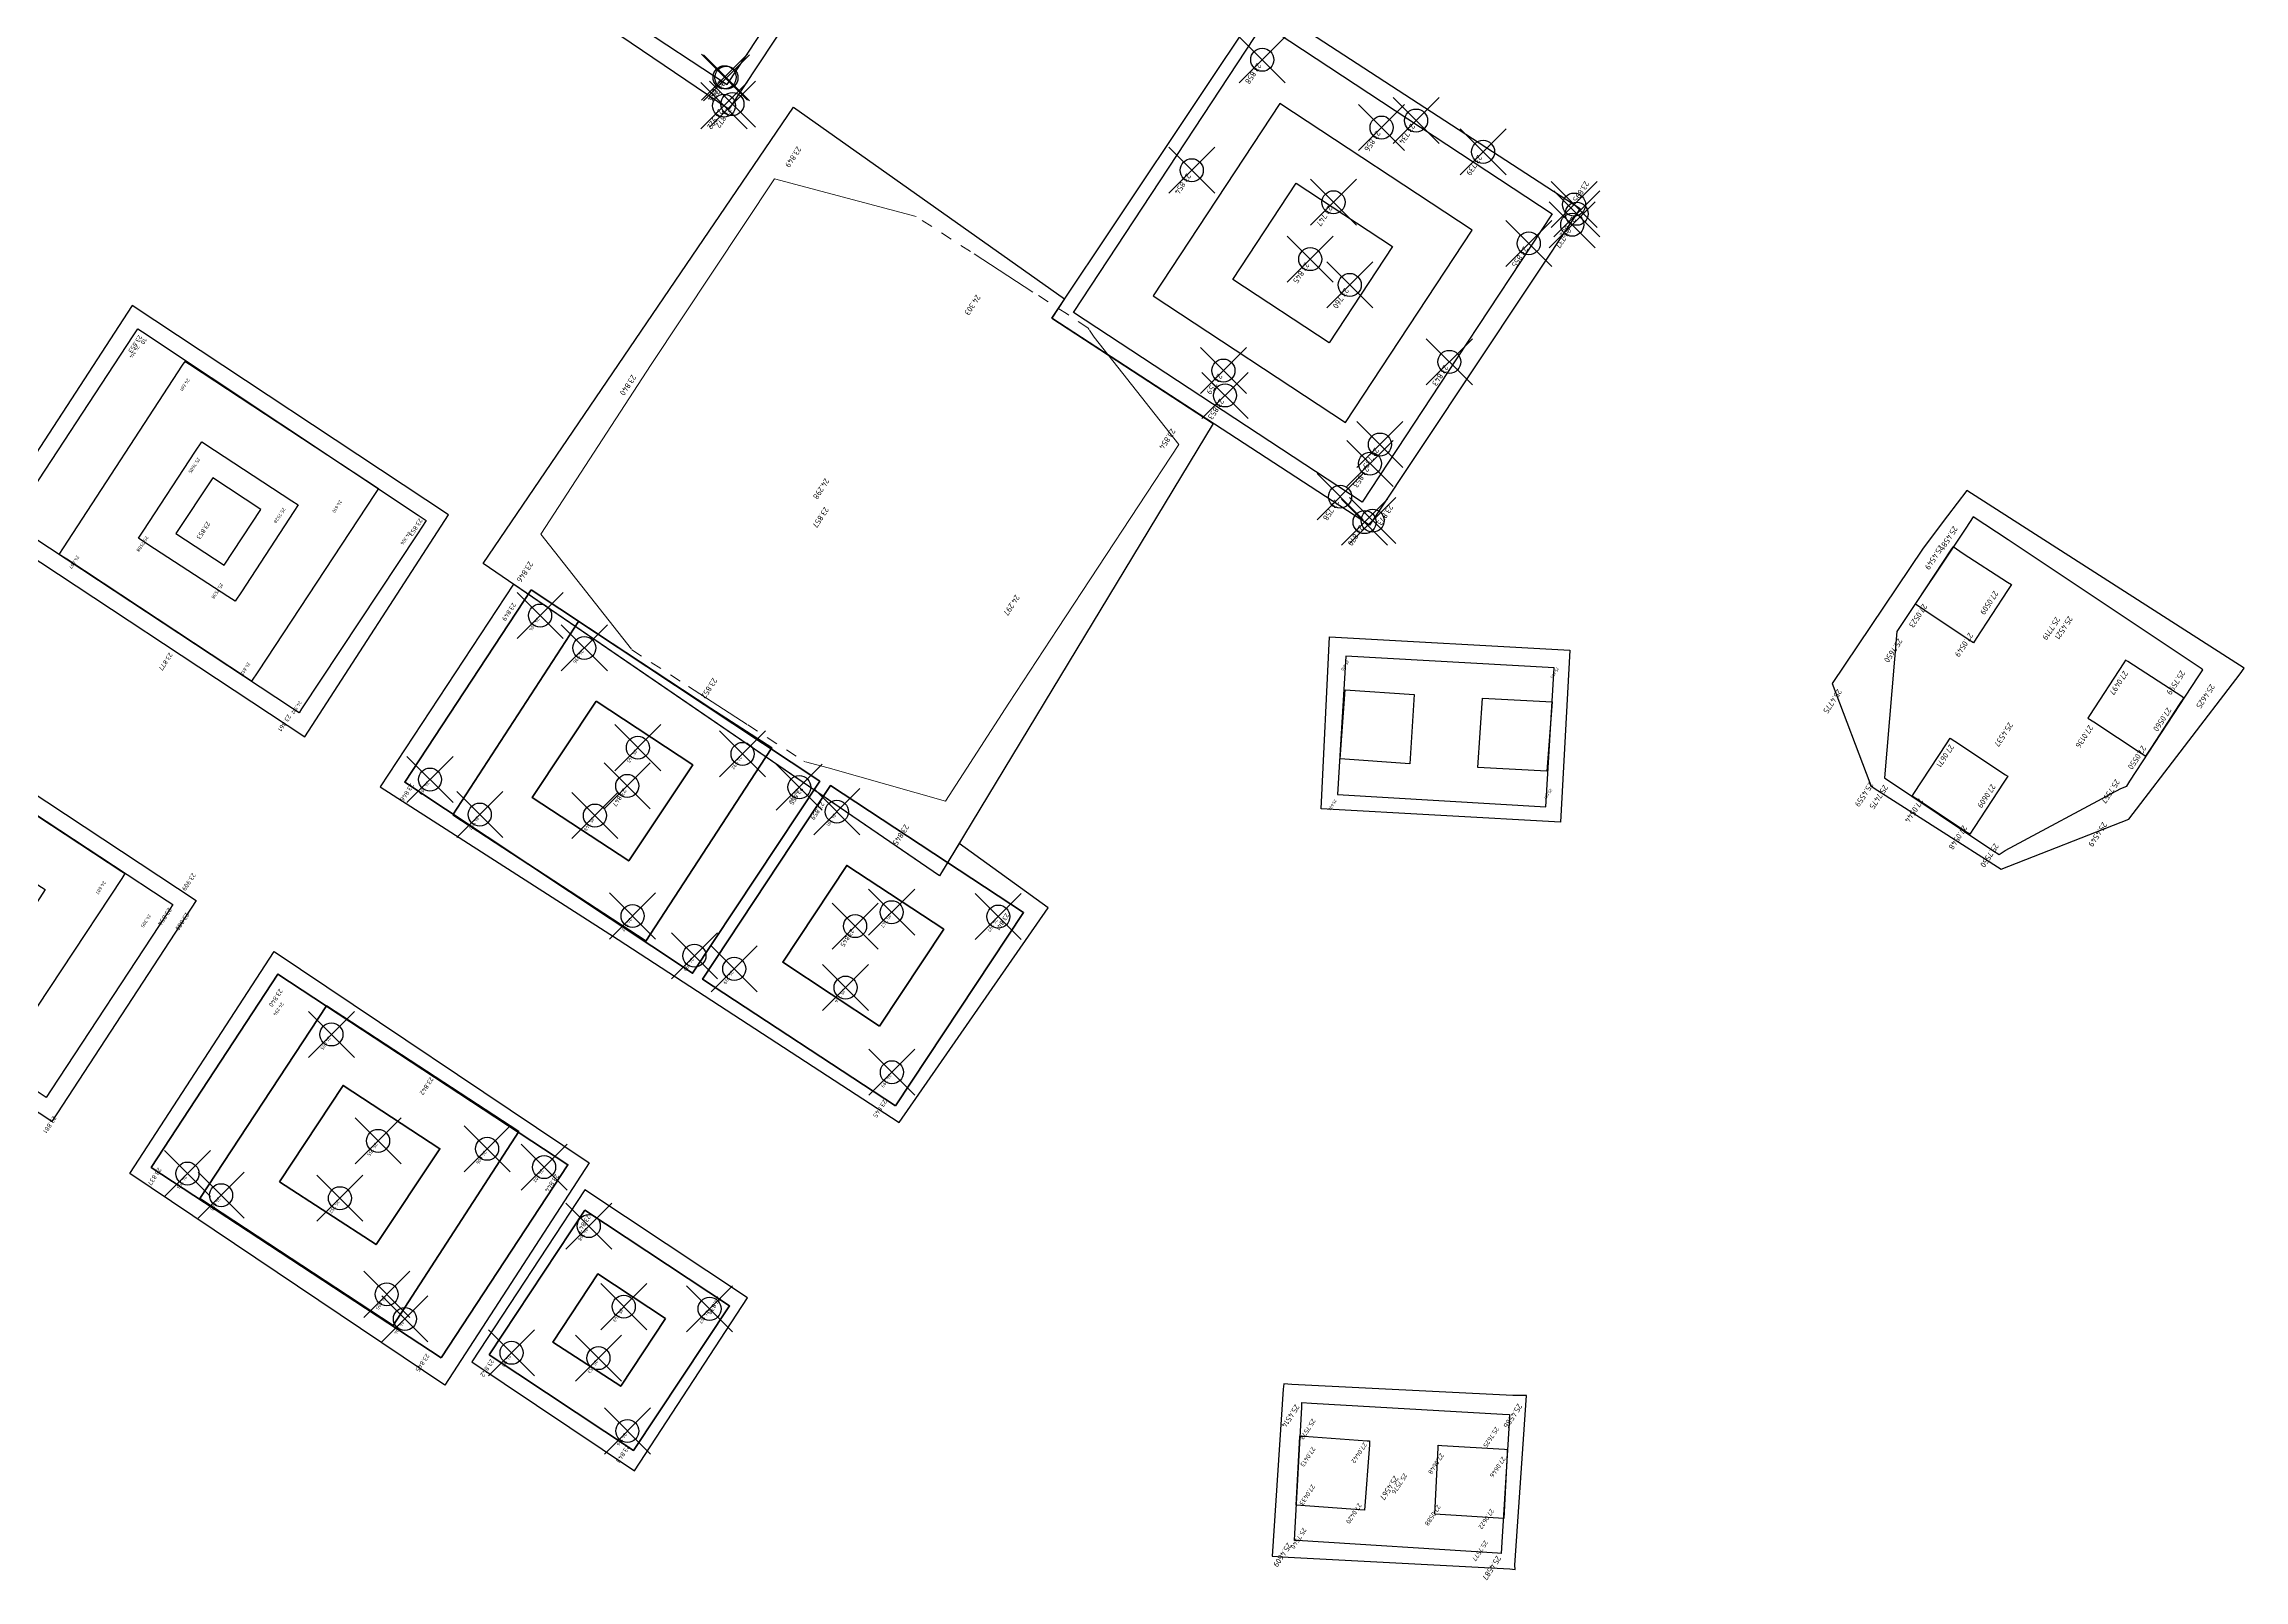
# Model space of a CAD drawing. Header units: millimetres. Extents: x 3214760 to 3224023, y 538957 to 542465.
# Drawn here: x 3221909.3 to 3221928.4, y 541114.54 to 541127.88 of the extents above; entities that cross this region are included whole.
import ezdxf

# ---------------------------------------------------------------- set-up
doc = ezdxf.new("R2010")
doc.units = ezdxf.units.MM
doc.header["$PDMODE"] = 35
doc.header["$PDSIZE"] = 0.2
doc.linetypes.add('CENTER2', pattern=[1.125, 0.75, -0.125, 0.125, -0.125])
doc.layers.add('Отметки фундамента', color=7, linetype='Continuous')
doc.layers.add('Фундамент', color=7, linetype='Continuous')
doc.styles.add('СПДС', font='isocpeur.ttf')

msp = doc.modelspace()

# ---------------------------------------------------------------- linework, layer by layer
at = {"layer": 'Отметки фундамента', "color": 1}
for points, elevation in [([(3221922.021, 541115.95), (3221921.956, 541114.867), (3221921.951, 541114.768), (3221921.918, 541114.771), (3221920.179, 541114.88), (3221920.154, 541114.881), (3221920.158, 541114.938), (3221920.218, 541116.038), (3221920.22, 541116.079), (3221920.303, 541116.074), (3221921.962, 541115.978), (3221922.022, 541115.975), (3221922.021, 541115.95)], 54.077), ([(3221920.806, 541115.711), (3221920.763, 541115.145), (3221920.169, 541115.189), (3221920.198, 541115.73), (3221920.201, 541115.786), (3221920.238, 541115.786), (3221920.786, 541115.747), (3221920.808, 541115.746), (3221920.806, 541115.711)], 55.38)]:
    msp.add_lwpolyline(points, dxfattribs=dict(at, elevation=elevation))
at = {"layer": 'Отметки фундамента', "color": 2}
for p in [(3221919.875, 541127.742, 52.204), (3221919.875, 541127.742, 52.204), (3221915.206, 541127.59, 52.21), (3221915.206, 541127.59, 52.21), (3221915.201, 541127.343, 52.267), (3221915.201, 541127.343, 52.267), (3221915.274, 541127.357, 52.218), (3221915.274, 541127.357, 52.218), (3221920.911, 541127.153, 52.202), (3221920.911, 541127.153, 52.202), (3221919.263, 541126.782, 52.2), (3221919.263, 541126.782, 52.2), (3221922.583, 541126.484, 52.241), (3221922.583, 541126.484, 52.241), (3221922.606, 541126.404, 52.227), (3221922.606, 541126.404, 52.227), (3221922.19, 541126.147, 52.201), (3221922.19, 541126.147, 52.201), (3221920.292, 541126.01, 52.191), (3221920.292, 541126.01, 52.191), (3221921.5, 541125.118, 52.189), (3221921.5, 541125.118, 52.189), (3221919.552, 541124.826, 52.199), (3221919.552, 541124.826, 52.199), (3221920.811, 541124.234, 52.199), (3221920.811, 541124.234, 52.199), (3221920.764, 541123.726, 52.215), (3221920.764, 541123.726, 52.215), (3221920.834, 541123.739, 52.219), (3221920.834, 541123.739, 52.219), (3221914.361, 541121.435, 52.193), (3221916.34, 541120.217, 52.191)]:
    msp.add_point(p, dxfattribs=at)
at = {"layer": 'Отметки фундамента', "color": 3}
for p in [(3221915.222, 541127.586, 52.094), (3221921.211, 541127.214, 52.08), (3221921.793, 541126.942, 52.085), (3221920.494, 541126.504, 52.093), (3221922.567, 541126.309, 52.083), (3221922.567, 541126.309, 52.082), (3221920.635, 541125.786, 52.105), (3221919.538, 541125.042, 52.105), (3221920.897, 541124.4, 52.081), (3221920.551, 541123.947, 52.104)]:
    msp.add_point(p, dxfattribs=at)
at = {"layer": 'Отметки фундамента', "color": 1}
for p in [(3221913.604, 541122.914, 52.65), (3221913.988, 541122.633, 52.942), (3221914.453, 541121.767, 54.091), (3221915.362, 541121.713, 52.938), (3221912.648, 541121.49, 52.654), (3221915.855, 541121.424, 52.645), (3221913.08, 541121.186, 52.943), (3221914.08, 541121.177, 54.093), (3221916.181, 541121.211, 52.647), (3221914.407, 541120.305, 52.938), (3221916.657, 541120.338, 54.093), (3221917.583, 541120.3, 52.643), (3221914.944, 541119.96, 52.645), (3221915.29, 541119.846, 52.645), (3221916.257, 541119.683, 54.09), (3221911.792, 541119.276, 52.951), (3221916.659, 541118.948, 52.645), (3221912.197, 541118.352, 54.101), (3221913.144, 541118.283, 52.952), (3221910.542, 541118.068, 52.641), (3221913.639, 541118.124, 52.648), (3221910.834, 541117.88, 52.949), (3221911.866, 541117.854, 54.098), (3221914.027, 541117.612, 52.514), (3221912.272, 541117.019, 52.951), (3221912.43, 541116.805, 52.65), (3221914.331, 541116.912, 54.095), (3221915.076, 541116.893, 52.503), (3221913.356, 541116.511, 52.507), (3221914.111, 541116.465, 54.099), (3221914.362, 541115.832, 52.502)]:
    msp.add_point(p, dxfattribs=at)
at = {"layer": 'Фундамент', "color": 1, "lineweight": 35, "ltscale": 100}
for p, q in [((3221913.938, 541122.863, 52.956), (3221912.845, 541121.184, 52.901)), ((3221915.512, 541121.607, 52.947), (3221914.523, 541120.086, 52.947)), ((3221912.846, 541121.185, 52.901), (3221914.524, 541120.087, 52.896))]:
    msp.add_line(p, q, dxfattribs=at)
at = {"layer": 'Фундамент'}
for points, elevation in [([(3221915.245, 541127.313), (3221917.065, 541130.063), (3221914.33, 541131.916), (3221912.513, 541129.165)], 52.196), ([(3221916.882, 541130.038), (3221914.377, 541131.691), (3221912.719, 541129.181), (3221915.23, 541127.526)], 52.646), ([(3221919.879, 541128.242), (3221922.637, 541126.45), (3221920.807, 541123.699), (3221918.047, 541125.498)], 52.196), ([(3221919.879, 541128.242), (3221922.637, 541126.45), (3221920.807, 541123.699), (3221918.047, 541125.498)], 52.196), ([(3221912.809, 541123.789), (3221910.061, 541125.607), (3221908.805, 541123.678), (3221911.562, 541121.86)], 52.196), ([(3221912.809, 541123.789), (3221910.061, 541125.607), (3221908.805, 541123.678), (3221911.562, 541121.86)], 52.196), ([(3221910.86, 541123.352), (3221911.179, 541123.837), (3221910.761, 541124.112), (3221910.442, 541123.627)], 30.456), ([(3221913.373, 541123.186), (3221912.215, 541121.427), (3221914.281, 541120.1), (3221916.721, 541118.51), (3221918.017, 541120.375), (3221917.244, 541120.935), (3221917.073, 541120.654)], 52.196), ([(3221922.545, 541122.614), (3221922.466, 541121.12), (3221920.386, 541121.237), (3221920.459, 541122.729), (3221922.545, 541122.614)], 53.945), ([(3221922.339, 541121.254), (3221922.409, 541122.461), (3221920.6, 541122.563), (3221920.529, 541121.36)], 54.246), ([(3221909.365, 541118.519), (3221906.611, 541120.33), (3221907.867, 541122.254), (3221910.618, 541120.44)], 52.196), ([(3221909.365, 541118.519), (3221906.611, 541120.33), (3221907.867, 541122.254), (3221910.618, 541120.44)], 52.196), ([(3221920.594, 541122.27), (3221921.194, 541122.228), (3221921.157, 541121.626), (3221920.553, 541121.669)], 55.546), ([(3221922.392, 541122.164), (3221922.346, 541121.562), (3221921.748, 541121.594), (3221921.789, 541122.197)], 55.546), ([(3221910.041, 541118.068), (3221911.296, 541119.998), (3221914.031, 541118.16), (3221912.776, 541116.231)], 52.196), ([(3221915.405, 541116.99), (3221913.994, 541117.927), (3221913.01, 541116.434), (3221914.424, 541115.487)], 52.196)]:
    msp.add_lwpolyline(points, close=True, dxfattribs=dict(at, elevation=elevation))
at = {"layer": 'Фундамент', "color": 1, "ltscale": 20, "elevation": 26.296, "flags": 128}
msp.add_lwpolyline([(3221921.567, 541125.152), (3221920.742, 541123.899), (3221918.236, 541125.548), (3221919.886, 541128.054), (3221922.392, 541126.405), (3221921.567, 541125.152)], dxfattribs=at)
at = {"layer": 'Фундамент', "lineweight": 30, "elevation": 52.196}
msp.add_lwpolyline([(3221917.073, 541120.654), (3221913.11, 541123.366), (3221915.806, 541127.331), (3221918.158, 541125.665), (3221918.047, 541125.498), (3221919.449, 541124.583)], close=True, dxfattribs=at)
msp.add_lwpolyline([(3221917.073, 541120.654), (3221913.11, 541123.366), (3221915.806, 541127.331), (3221918.158, 541125.665), (3221918.047, 541125.498), (3221919.449, 541124.583)], close=True, dxfattribs=at)
at = {"layer": 'Фундамент', "color": 1, "ltscale": 20, "flags": 128}
for points, elevation in [([(3221921.699, 541126.262), (3221920.028, 541127.362), (3221918.929, 541125.691), (3221920.599, 541124.592)], 26.596), ([(3221921.006, 541126.119), (3221920.457, 541125.284), (3221919.621, 541125.834), (3221920.171, 541126.669)], 27.746)]:
    msp.add_lwpolyline(points, close=True, dxfattribs=dict(at, elevation=elevation))
at = {"layer": 'Фундамент', "lineweight": 20, "elevation": 52.646}
for points in [[(3221916.871, 541126.38), (3221916.869, 541126.381), (3221915.639, 541126.707), (3221914.568, 541125.095), (3221913.611, 541123.622), (3221914.397, 541122.622)], [(3221917.884, 541125.724), (3221917.374, 541126.055)], [(3221915.908, 541121.645), (3221916.107, 541121.591), (3221917.124, 541121.303), (3221917.676, 541122.154), (3221918.101, 541122.802), (3221919.152, 541124.401), (3221918.415, 541125.333), (3221918.375, 541125.393)], [(3221914.894, 541122.298), (3221915.403, 541121.968)]]:
    msp.add_lwpolyline(points, dxfattribs=at)
at = {"layer": 'Фундамент', "linetype": 'CENTER2', "lineweight": 20, "ltscale": 0.1, "elevation": 52.646}
for points in [[(3221917.342, 541126.075), (3221916.875, 541126.377)], [(3221918.372, 541125.398), (3221918.361, 541125.413), (3221918.183, 541125.531), (3221917.891, 541125.72)], [(3221914.4, 541122.618), (3221914.401, 541122.617), (3221914.889, 541122.3)], [(3221915.408, 541121.965), (3221915.895, 541121.649), (3221915.903, 541121.647)]]:
    msp.add_lwpolyline(points, dxfattribs=at)
at = {"layer": 'Фундамент', "color": 1}
for points, elevation in [([(3221911.533, 541122.103), (3221911.511, 541122.069), (3221911.453, 541122.108), (3221909.063, 541123.686), (3221909.007, 541123.723), (3221909.03, 541123.758), (3221910.07, 541125.344), (3221910.111, 541125.406), (3221910.152, 541125.379), (3221912.546, 541123.786), (3221912.616, 541123.74), (3221912.54, 541123.624), (3221911.533, 541122.103)], 52.615), ([(3221912.173, 541123.974), (3221911.152, 541122.426), (3221911.098, 541122.344), (3221911.063, 541122.367), (3221909.493, 541123.404), (3221909.429, 541123.446), (3221909.465, 541123.502), (3221910.499, 541125.088), (3221910.522, 541125.122), (3221910.559, 541125.098), (3221912.091, 541124.09), (3221912.202, 541124.017), (3221912.173, 541123.974)], 52.973), ([(3221911.466, 541123.819), (3221911.01, 541123.121), (3221910.955, 541123.039), (3221910.891, 541123.081), (3221910.199, 541123.532), (3221910.118, 541123.586), (3221910.158, 541123.647), (3221910.612, 541124.343), (3221910.666, 541124.424), (3221910.776, 541124.351), (3221911.447, 541123.912), (3221911.503, 541123.875), (3221911.466, 541123.819)], 54.115), ([(3221926.352, 541123.571), (3221926.048, 541123.771), (3221925.984, 541123.674), (3221925.387, 541122.777), (3221925.279, 541121.505), (3221926.221, 541120.875), (3221926.274, 541120.84), (3221926.326, 541120.875), (3221927.332, 541121.411), (3221927.382, 541121.434), (3221927.41, 541121.476), (3221928.003, 541122.382), (3221928.044, 541122.444), (3221928.029, 541122.454), (3221926.352, 541123.571)], 54.134), ([(3221926.348, 541123.204), (3221926.381, 541123.183), (3221926.346, 541123.131), (3221926.075, 541122.714), (3221926.052, 541122.678), (3221926.015, 541122.701), (3221925.63, 541122.958), (3221925.547, 541123.013), (3221925.563, 541123.037), (3221925.864, 541123.495), (3221925.876, 541123.513), (3221925.962, 541123.454), (3221926.348, 541123.204)], 55.404), ([(3221927.86, 541122.21), (3221927.391, 541122.515), (3221927.372, 541122.527), (3221927.356, 541122.504), (3221927.06, 541122.045), (3221927.046, 541122.024), (3221927.098, 541121.99), (3221927.508, 541121.718), (3221927.548, 541121.692), (3221927.6, 541121.77), (3221927.84, 541122.141), (3221927.877, 541122.198), (3221927.86, 541122.21)], 55.415), ([(3221910.362, 541120.324), (3221909.357, 541118.794), (3221909.315, 541118.729), (3221909.176, 541118.82), (3221906.88, 541120.329), (3221906.805, 541120.379), (3221906.828, 541120.414), (3221907.851, 541121.968), (3221907.907, 541122.054), (3221908.033, 541121.971), (3221910.367, 541120.437), (3221910.416, 541120.406), (3221910.362, 541120.324)], 52.623), ([(3221926.33, 541121.531), (3221926.349, 541121.519), (3221926.315, 541121.467), (3221926.057, 541121.073), (3221926.019, 541121.015), (3221925.985, 541121.037), (3221925.574, 541121.31), (3221925.519, 541121.346), (3221925.535, 541121.37), (3221925.817, 541121.801), (3221925.849, 541121.85), (3221925.89, 541121.823), (3221926.33, 541121.531)], 55.419), ([(3221909.971, 541120.632), (3221908.924, 541119.045), (3221908.9, 541119.009), (3221908.872, 541119.028), (3221907.302, 541120.051), (3221907.224, 541120.102), (3221907.258, 541120.154), (3221908.297, 541121.744), (3221908.32, 541121.778), (3221908.384, 541121.736), (3221909.972, 541120.691), (3221909.999, 541120.674), (3221909.971, 541120.632)], 52.971), ([(3221909.26, 541120.464), (3221908.823, 541119.799), (3221908.756, 541119.697), (3221908.71, 541119.727), (3221908.007, 541120.186), (3221907.916, 541120.246), (3221907.957, 541120.308), (3221908.413, 541121.001), (3221908.467, 541121.083), (3221908.563, 541121.02), (3221909.212, 541120.595), (3221909.305, 541120.534), (3221909.26, 541120.464)], 54.111), ([(3221922.001, 541115.64), (3221921.972, 541115.072), (3221921.373, 541115.111), (3221921.402, 541115.687), (3221921.403, 541115.709), (3221921.435, 541115.707), (3221921.98, 541115.673), (3221922.003, 541115.672), (3221922.001, 541115.64)], 55.39)]:
    msp.add_lwpolyline(points, dxfattribs=dict(at, elevation=elevation))
at = {"layer": 'Фундамент', "color": 2}
for points, elevation in [([(3221925.993, 541124.001), (3221925.826, 541123.78), (3221925.702, 541123.615), (3221925.61, 541123.492), (3221924.825, 541122.323), (3221924.825, 541122.323), (3221925.151, 541121.463), (3221925.162, 541121.433), (3221925.222, 541121.394), (3221926.292, 541120.712), (3221927.401, 541121.145), (3221928.367, 541122.408), (3221928.401, 541122.458), (3221928.401, 541122.458), (3221925.993, 541124.001)], 53.786), ([(3221922.051, 541116.139), (3221920.132, 541116.237), (3221920.064, 541116.243), (3221920.057, 541116.196), (3221919.962, 541114.745), (3221920.099, 541114.735), (3221922.025, 541114.634), (3221922.071, 541114.63), (3221922.069, 541114.667), (3221922.171, 541116.141), (3221922.171, 541116.141), (3221922.051, 541116.139)], 53.718)]:
    msp.add_lwpolyline(points, dxfattribs=dict(at, elevation=elevation))
at = {"layer": 'Фундамент', "color": 1, "lineweight": 35, "ltscale": 100}
for points, elevation in [([(3221913.526, 541123.138), (3221916.033, 541121.476), (3221914.928, 541119.808), (3221912.429, 541121.466)], 52.656), ([(3221914.092, 541122.172), (3221914.93, 541121.617), (3221914.374, 541120.783), (3221913.535, 541121.335)], 54.048), ([(3221911.749, 541119.525), (3221913.419, 541118.432), (3221912.327, 541116.749), (3221910.65, 541117.85)], 52.896), ([(3221911.34, 541117.997), (3221911.893, 541118.833), (3221912.734, 541118.284), (3221912.18, 541117.451)], 54.104)]:
    msp.add_lwpolyline(points, close=True, dxfattribs=dict(at, elevation=elevation))
for points, elevation in [([(3221913.984, 541122.833), (3221915.087, 541122.107), (3221915.616, 541121.766), (3221915.512, 541121.607)], 52.956), ([(3221912.746, 541116.467), (3221910.228, 541118.122), (3221911.327, 541119.801), (3221913.845, 541118.144), (3221912.746, 541116.467)], 52.658)]:
    msp.add_lwpolyline(points, dxfattribs=dict(at, elevation=elevation))
at = {"layer": 'Фундамент', "lineweight": 35}
for points, elevation in [([(3221916.69, 541118.656), (3221915.015, 541119.755), (3221916.125, 541121.438), (3221917.802, 541120.335)], 52.646), ([(3221913.163, 541116.494), (3221913.994, 541117.749), (3221915.25, 541116.918), (3221914.416, 541115.664)], 52.496)]:
    msp.add_lwpolyline(points, close=True, dxfattribs=dict(at, elevation=elevation))
at = {"layer": 'Фундамент', "lineweight": 50, "elevation": 54.096}
msp.add_lwpolyline([(3221916.552, 541119.349), (3221917.109, 541120.19), (3221916.267, 541120.744), (3221915.712, 541119.903)], close=True, dxfattribs=at)
at = {"layer": 'Фундамент', "lineweight": 40, "elevation": 54.096}
msp.add_lwpolyline([(3221914.693, 541116.81), (3221914.105, 541117.197), (3221913.714, 541116.604), (3221914.304, 541116.221)], close=True, dxfattribs=at)

# ---------------------------------------------------------------- texts
at = {"layer": 'Отметки фундамента', "color": 2, "style": 'СПДС'}
for s, height, p in [('23.858', 0.05, (3221919.831, 541127.719, 52.204)), ('23.858', 0.05, (3221919.831, 541127.719, 52.204)), ('23.864', 0.05, (3221915.161, 541127.568, 52.21)), ('23.864', 0.05, (3221915.161, 541127.568, 52.21)), ('23.872', 0.05, (3221915.23, 541127.334, 52.218)), ('23.872', 0.05, (3221915.23, 541127.334, 52.218)), ('23.922', 0.05, (3221915.156, 541127.32, 52.267)), ('23.922', 0.05, (3221915.156, 541127.32, 52.267)), ('23.849', 0.05, (3221915.836, 541126.994, 52.195)), ('23.856', 0.05, (3221920.866, 541127.131, 52.202)), ('23.856', 0.05, (3221920.866, 541127.131, 52.202)), ('23.854', 0.05, (3221919.219, 541126.76, 52.2)), ('23.854', 0.05, (3221919.219, 541126.76, 52.2)), ('23.895', 0.05, (3221922.677, 541126.693, 52.241)), ('23.895', 0.05, (3221922.677, 541126.693, 52.241)), ('23.882', 0.05, (3221922.562, 541126.382, 52.227)), ('23.882', 0.05, (3221922.562, 541126.382, 52.227)), ('23.855', 0.05, (3221922.146, 541126.125, 52.201)), ('23.855', 0.05, (3221922.146, 541126.125, 52.201)), ('23.845', 0.05, (3221920.248, 541125.988, 52.191)), ('23.845', 0.05, (3221920.248, 541125.988, 52.191)), ('23.853', 0.04, (3221910.119, 541125.356, 52.199)), ('23.853', 0.04, (3221910.119, 541125.356, 52.199)), ('10', 0.04, (3221910.159, 541125.33, 52.199)), ('23.843', 0.05, (3221921.455, 541125.096, 52.189)), ('23.843', 0.05, (3221921.455, 541125.096, 52.189)), ('23.840', 0.05, (3221914.401, 541125.012, 52.185)), ('23.853', 0.05, (3221919.507, 541124.803, 52.199)), ('23.854', 0.05, (3221919.085, 541124.544, 52.2)), ('23.854', 0.05, (3221919.085, 541124.544, 52.2)), ('23.853', 0.05, (3221920.767, 541124.212, 52.199)), ('23.853', 0.05, (3221920.767, 541124.212, 52.199)), ('23.853', 0.04, (3221910.711, 541123.736, 52.199)), ('23.853', 0.04, (3221912.554, 541123.763, 52.199)), ('23.857', 0.05, (3221916.074, 541123.863, 52.203)), ('23.870', 0.05, (3221920.72, 541123.704, 52.215)), ('23.870', 0.05, (3221920.72, 541123.704, 52.215)), ('23.873', 0.05, (3221920.975, 541123.883, 52.219)), ('23.873', 0.05, (3221920.975, 541123.883, 52.219)), ('25.4581', 0.05, (3221925.877, 541123.697, 53.804)), ('25.4549', 0.05, (3221925.755, 541123.532, 53.801)), ('23.846', 0.05, (3221913.506, 541123.39, 52.192)), ('23.849', 0.04, (3221913.365, 541123.03, 52.195)), ('25.4521', 0.05, (3221926.876, 541122.915, 53.798)), ('23.877', 0.04, (3221910.383, 541122.596, 52.223)), ('23.852', 0.05, (3221915.105, 541122.379, 52.198)), ('23.852', 0.05, (3221915.105, 541122.379, 52.198)), ('25.610', 0.025, (3221920.612, 541122.53, 53.956)), ('25.605', 0.025, (3221922.434, 541122.467, 53.951)), ('25.4775', 0.05, (3221924.871, 541122.281, 53.823)), ('25.4625', 0.05, (3221928.11, 541122.324, 53.808)), ('23.861', 0.04, (3221911.414, 541122.061, 52.207)), ('23.861', 0.04, (3221911.414, 541122.061, 52.207)), ('25.4537', 0.05, (3221926.357, 541121.992, 53.8)), ('23.846', 0.04, (3221912.479, 541121.462, 52.192)), ('23.847', 0.04, (3221914.325, 541121.417, 52.193)), ('23.855', 0.04, (3221915.859, 541121.431, 52.2)), ('25.601', 0.025, (3221922.376, 541121.414, 53.947)), ('25.4559', 0.05, (3221925.146, 541121.472, 53.802)), ('23.859', 0.04, (3221916.044, 541121.301, 52.205)), ('25.606', 0.025, (3221920.504, 541121.321, 53.952)), ('23.845', 0.05, (3221916.771, 541121.107, 52.191)), ('23.845', 0.05, (3221916.771, 541121.107, 52.191)), ('25.4549', 0.05, (3221927.174, 541121.126, 53.801)), ('23.909', 0.04, (3221910.584, 541120.683, 52.255)), ('23.854', 0.04, (3221910.375, 541120.381, 52.2)), ('23.854', 0.04, (3221910.375, 541120.381, 52.2)), ('23.880', 0.04, (3221910.528, 541120.339, 52.226)), ('23.841', 0.04, (3221917.648, 541120.334, 52.187)), ('23.845', 0.04, (3221916.304, 541120.199, 52.191)), ('23.840', 0.04, (3221911.339, 541119.676, 52.186)), ('23.842', 0.04, (3221912.649, 541118.91, 52.188)), ('23.881', 0.04, (3221909.375, 541118.572, 52.227)), ('23.845', 0.04, (3221916.587, 541118.715, 52.191)), ('23.837', 0.04, (3221910.287, 541118.124, 52.183)), ('23.844', 0.04, (3221913.738, 541118.069, 52.19)), ('23.847', 0.04, (3221914.014, 541117.714, 52.193)), ('23.838', 0.04, (3221915.147, 541117.005, 52.184)), ('23.845', 0.04, (3221912.614, 541116.508, 52.191)), ('23.842', 0.04, (3221913.175, 541116.462, 52.188)), ('25.4514', 0.05, (3221920.162, 541116.069, 53.797)), ('25.4586', 0.05, (3221922.096, 541116.075, 53.805)), ('23.843', 0.04, (3221914.355, 541115.717, 52.189)), ('25.4567', 0.05, (3221921.022, 541115.449, 53.803)), ('25.4609', 0.05, (3221920.094, 541114.867, 53.807)), ('25.4587', 0.05, (3221921.912, 541114.755, 53.805))]:
    msp.add_text(s, height=height, rotation=236.6461, dxfattribs=at).set_placement(p)
at = {"layer": 'Отметки фундамента', "color": 3, "style": 'СПДС'}
for s, p in [('23.748', (3221915.177, 541127.563, 52.094)), ('23.734', (3221921.166, 541127.192, 52.08)), ('23.739', (3221921.748, 541126.92, 52.085)), ('23.747', (3221920.449, 541126.481, 52.093)), ('23.737', (3221922.523, 541126.287, 52.083)), ('23.737', (3221922.523, 541126.287, 52.082)), ('23.760', (3221920.59, 541125.764, 52.105)), ('23.759', (3221919.493, 541125.02, 52.105)), ('23.735', (3221920.853, 541124.377, 52.081)), ('23.758', (3221920.506, 541123.925, 52.104))]:
    msp.add_text(s, height=0.05, rotation=236.6461, dxfattribs=at).set_placement(p)
at = {"layer": 'Отметки фундамента', "color": 1, "style": 'СПДС'}
for s, height, p in [('24.303', 0.05, (3221917.392, 541125.707, 52.649)), ('24.314', 0.03, (3221910.104, 541125.264, 28.34)), ('24.601', 0.03, (3221910.539, 541124.977, 28.346)), ('25.7605', 0.03, (3221910.631, 541124.29, 54.106)), ('24.298', 0.05, (3221916.079, 541124.112, 52.644)), ('24.610', 0.03, (3221911.863, 541123.921, 3.745)), ('25.7528', 0.03, (3221911.371, 541123.855, 54.099)), ('25.7588', 0.03, (3221910.181, 541123.609, 54.105)), ('24.306', 0.03, (3221912.46, 541123.647, 4.026)), ('24.607', 0.03, (3221909.581, 541123.44, 3.745)), ('25.7538', 0.03, (3221910.831, 541123.2, 54.1)), ('27.0509', 0.05, (3221926.23, 541123.135, 55.397)), ('24.297', 0.05, (3221917.732, 541123.1, 52.643)), ('27.0523', 0.05, (3221925.613, 541123.022, 55.398)), ('24.304', 0.03, (3221913.577, 541122.9, 52.65)), ('27.0549', 0.05, (3221926.012, 541122.771, 28.346)), ('25.7719', 0.05, (3221926.766, 541122.908, 54.118)), ('24.596', 0.03, (3221913.961, 541122.62, 52.942)), ('25.7650', 0.05, (3221925.398, 541122.721, 54.131)), ('24.612', 0.03, (3221911.066, 541122.512, 3.745)), ('27.0497', 0.05, (3221927.356, 541122.44, 28.346)), ('25.7599', 0.05, (3221927.852, 541122.443, 28.346)), ('24.302', 0.03, (3221911.511, 541122.177, -20.28)), ('27.0560', 0.05, (3221927.734, 541122.121, 55.402)), ('27.0671', 0.05, (3221925.845, 541121.801, 55.413)), ('27.0136', 0.05, (3221927.053, 541121.968, 55.36)), ('27.0550', 0.05, (3221927.514, 541121.791, 55.401)), ('25.745', 0.03, (3221914.426, 541121.754, 54.091)), ('24.592', 0.03, (3221915.335, 541121.699, 52.938)), ('24.308', 0.03, (3221912.621, 541121.477, 52.654)), ('24.299', 0.03, (3221915.829, 541121.411, 52.645)), ('25.7475', 0.05, (3221925.272, 541121.45, 54.093)), ('27.0609', 0.05, (3221926.207, 541121.456, 55.407)), ('25.7557', 0.05, (3221927.285, 541121.498, 54.132)), ('27.0544', 0.05, (3221925.579, 541121.33, 55.4)), ('24.597', 0.03, (3221913.053, 541121.173, 52.943)), ('25.748', 0.03, (3221914.053, 541121.164, 54.093)), ('24.301', 0.03, (3221916.154, 541121.198, 52.647)), ('27.0548', 0.05, (3221925.96, 541121.098, 55.401)), ('25.7550', 0.05, (3221926.234, 541120.942, 54.131)), ('24.607', 0.03, (3221909.811, 541120.612, 3.781)), ('24.305', 0.03, (3221910.205, 541120.324, 52.645)), ('24.592', 0.03, (3221914.38, 541120.291, 52.938)), ('25.747', 0.03, (3221916.63, 541120.324, 54.093)), ('24.297', 0.03, (3221917.556, 541120.286, 52.643)), ('24.299', 0.03, (3221914.917, 541119.946, 52.645)), ('24.299', 0.03, (3221915.263, 541119.833, 52.645)), ('24.294', 0.03, (3221911.356, 541119.558, 52.64)), ('25.744', 0.03, (3221916.231, 541119.67, 54.09)), ('24.605', 0.03, (3221911.765, 541119.262, 52.951)), ('24.299', 0.03, (3221916.633, 541118.935, 52.645)), ('25.755', 0.03, (3221912.171, 541118.339, 54.101)), ('24.606', 0.03, (3221913.117, 541118.269, 52.952)), ('24.295', 0.03, (3221910.516, 541118.054, 52.641)), ('24.302', 0.03, (3221913.612, 541118.11, 52.648)), ('24.603', 0.03, (3221910.807, 541117.866, 52.949)), ('25.752', 0.03, (3221911.84, 541117.841, 54.098)), ('24.168', 0.03, (3221914, 541117.598, 52.514)), ('24.605', 0.03, (3221912.245, 541117.005, 52.951)), ('25.749', 0.03, (3221914.304, 541116.899, 54.095)), ('24.157', 0.03, (3221915.049, 541116.88, 52.503)), ('24.304', 0.03, (3221912.403, 541116.791, 52.65)), ('24.161', 0.03, (3221913.33, 541116.498, 52.507)), ('25.753', 0.03, (3221914.084, 541116.452, 54.099)), ('25.7573', 0.04, (3221920.309, 541115.943, -151.794)), ('25.7625', 0.04, (3221921.902, 541115.874, -177.551)), ('24.156', 0.03, (3221914.335, 541115.818, 52.502)), ('27.0413', 0.04, (3221920.308, 541115.699, 55.387)), ('27.0442', 0.04, (3221920.756, 541115.737, 28.346)), ('27.0648', 0.04, (3221921.424, 541115.644, 55.411)), ('27.0646', 0.04, (3221921.959, 541115.613, 55.411)), ('27.0433', 0.04, (3221920.305, 541115.372, 55.389)), ('25.7576', 0.04, (3221921.106, 541115.47, -177.551)), ('27.0420', 0.04, (3221920.709, 541115.21, 55.388)), ('27.0588', 0.04, (3221921.395, 541115.196, 28.346)), ('27.0622', 0.04, (3221921.859, 541115.162, 28.346)), ('25.7540', 0.04, (3221920.23, 541114.995, -177.551)), ('25.7577', 0.04, (3221921.806, 541114.887, -48.834))]:
    msp.add_text(s, height=height, rotation=236.6461, dxfattribs=at).set_placement(p)

doc.saveas('drawing.dxf')
